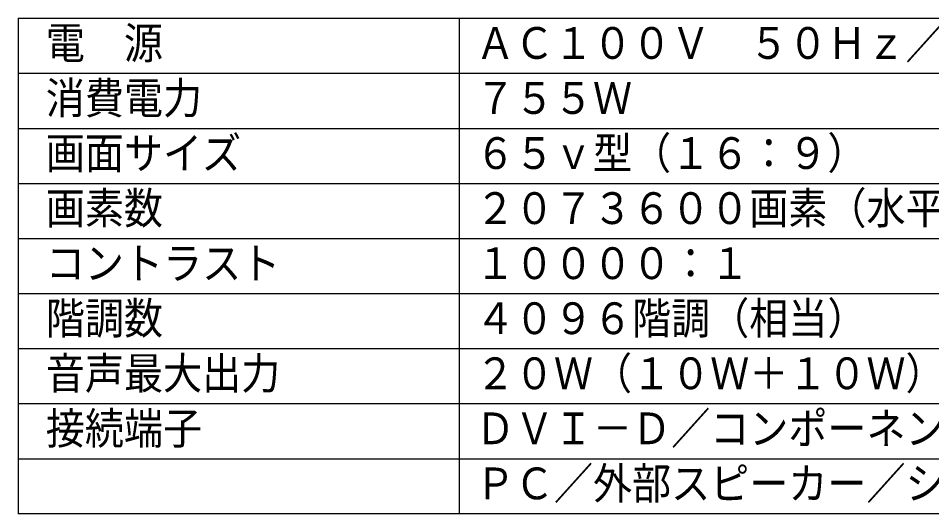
# Model space of a CAD drawing. Units: millimetres, scale not verified. Extents: x -63 to 64, y -57 to 57.
# Drawn here: x -62.8 to 20, y -56.5 to -11.5 of the extents above; entities that cross this region are included whole.
import ezdxf
from ezdxf.enums import TextEntityAlignment as Align

# ---------------------------------------------------------------- set-up
doc = ezdxf.new("R2010")
doc.units = ezdxf.units.MM
doc.header["$LTSCALE"] = 0.190236
doc.layers.add('0-2_MOJI1', color=3, linetype='Continuous')
doc.layers.add('0-3_WAKU', color=7, linetype='Continuous')
doc.styles.add('ＭＳ ゴシック', font='')
doc.styles.get('ＭＳ ゴシック').set_extended_font_data('MS Gothic')

msp = doc.modelspace()

# ---------------------------------------------------------------- linework, layer by layer
at = {"layer": '0-3_WAKU', "color": 4}
for p, q in [((-62.8121, -11.5), (62.1881, -11.5)), ((-62.8121, -11.5), (-62.8121, -56.5001)), ((-22.812, -11.5), (-22.812, -56.5001)), ((62.1881, -56.5001), (-62.8121, -56.5001))]:
    msp.add_line(p, q, dxfattribs=at)
at = {"layer": '0-3_WAKU', "color": 1}
for p, q in [((-62.8121, -16.5), (62.1881, -16.5)), ((-62.8121, -21.5), (62.1881, -21.5)), ((-62.8121, -26.5), (62.1881, -26.5)), ((-62.8121, -31.5001), (62.1881, -31.5001)), ((-62.8121, -36.5001), (62.1881, -36.5001)), ((-62.8121, -41.5001), (62.1881, -41.5001)), ((-62.8121, -46.5001), (62.1881, -46.5001)), ((-62.8121, -51.5001), (62.1881, -51.5001))]:
    msp.add_line(p, q, dxfattribs=at)

# ---------------------------------------------------------------- texts
at = {"layer": '0-2_MOJI1', "color": 2, "style": 'ＭＳ ゴシック', "width": 0.9}
for s, p in [('電  源', (-60.3121, -16.0551)), ('ＡＣ１００Ｖ\u3000５０Ｈｚ／６０Ｈｚ', (-21.312, -16.0551)), ('消費電力', (-60.3121, -21.0552)), ('７５５Ｗ', (-21.312, -21.0552)), ('画面サイズ', (-60.3121, -26.0552)), ('６５ｖ型（１６：９）', (-21.312, -26.0552)), ('画素数', (-60.3121, -31.0552)), ('２０７３６００画素（水平１９２０×垂直１０８０）', (-21.312, -31.0552)), ('コントラスト', (-60.3121, -36.0552)), ('１００００：１', (-21.312, -36.0552)), ('階調数', (-60.3121, -41.0552)), ('４０９６階調（相当）', (-21.312, -41.0552)), ('音声最大出力', (-60.3121, -46.0552)), ('２０Ｗ（１０Ｗ＋１０Ｗ）', (-21.312, -46.0552)), ('接続端子', (-60.3121, -51.0552)), ('ＤＶＩ－Ｄ／コンポーネントビデオ', (-21.312, -51.0552)), ('ＰＣ／外部スピーカー／シリアル', (-21.312, -56.0552))]:
    msp.add_text(s, height=2.887, dxfattribs=at).set_placement(p, align=Align.BOTTOM_LEFT)

doc.saveas('drawing.dxf')
